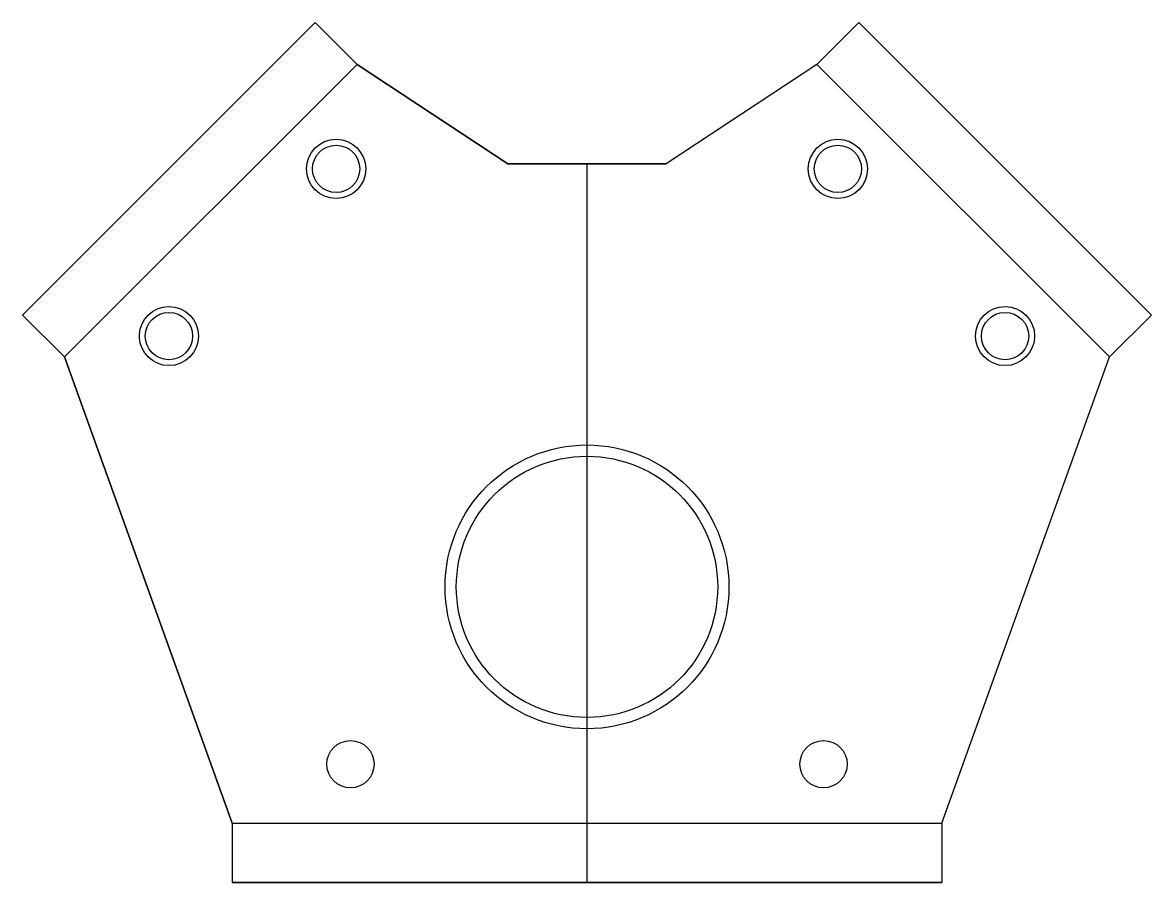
# Model space of a CAD drawing. Header units: millimetres. Extents: x -47.7 to 47.7, y -25 to 47.7.
import ezdxf

# ---------------------------------------------------------------- set-up
doc = ezdxf.new("R2010")
doc.units = ezdxf.units.MM
doc.layers.get('0').update_dxf_attribs({"linetype": 'CONTINUOUS'})

msp = doc.modelspace()

# ---------------------------------------------------------------- linework, layer by layer
for p, q in [((-22.981, 47.73), (-47.73, 22.981)), ((-19.445, 44.194), (-22.981, 47.73)), ((19.445, 44.194), (22.981, 47.73)), ((22.981, 47.73), (47.73, 22.981)), ((-19.445, 44.194), (-6.699, 35.768)), ((19.445, 44.194), (6.699, 35.768)), ((6.699, 35.768), (-6.699, 35.768)), ((-6.699, 35.768), (6.699, 35.768)), ((0, 35.768), (0, -25)), ((-44.194, 19.445), (-47.73, 22.981)), ((44.194, 19.445), (47.73, 22.981)), ((-30, -20), (-44.194, 19.445)), ((30, -20), (44.194, 19.445)), ((-30, -20), (-30, -25)), ((30, -20), (30, -25)), ((30, -25), (-30, -25)), ((-30, -25), (30, -25))]:
    msp.add_line(p, q)
msp.add_lwpolyline([(-30, -20), (30, -20), (44.194, 19.445), (19.445, 44.194), (6.699, 35.768), (-6.699, 35.768), (-19.445, 44.194), (-44.194, 19.445)], close=True)
for centre, radius in [((-21.213, 35.355), 2.5), ((-21.213, 35.355), 2), ((21.213, 35.355), 2.5), ((21.213, 35.355), 2), ((-35.355, 21.213), 2.5), ((-35.355, 21.213), 2), ((35.355, 21.213), 2.5), ((35.355, 21.213), 2), ((0, 0), 12), ((0, 0), 11.05), ((-20, -15), 2), ((-20, -15), 2), ((20, -15), 2), ((20, -15), 2)]:
    msp.add_circle(centre, radius)

doc.saveas('drawing.dxf')
